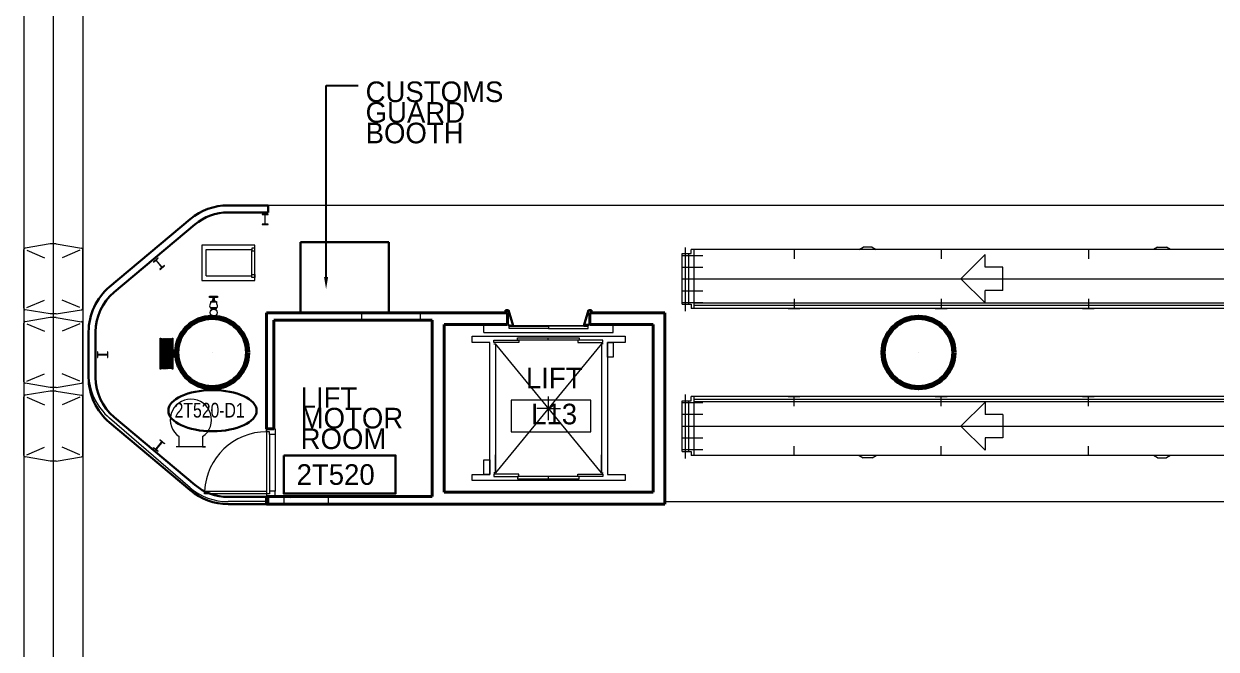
# Model space of a CAD drawing. Header units: metres. Extents: x 1807 to 3745, y 842 to 1968.
# Drawn here: x 3482.8 to 3503.06, y 1530.96 to 1541.58 of the extents above; entities that cross this region are included whole.
import ezdxf
from ezdxf import colors
from ezdxf.entities.mleader import LeaderData, LeaderLine
from ezdxf.enums import TextEntityAlignment as Align
from ezdxf.math import Vec2, Vec3

# ---------------------------------------------------------------- set-up
doc = ezdxf.new("R2010")
doc.units = ezdxf.units.M
doc.header["$MEASUREMENT"] = 0
doc.linetypes.add('DGN1', pattern=[7.299439, 0, -7.299439])
doc.layers.get('0').update_dxf_attribs({"lineweight": 0})
for name, color, linetype, lineweight in [('Level 1', 7, 'Continuous', 0), ('Level 31', 7, 'Continuous', 0), ('Level 33', 7, 'Continuous', 0), ('Primary Door', 7, 'Continuous', 0), ('TRIRIGA DOOR BOX', 7, 'Continuous', 0)]:
    doc.layers.add(name, color=color, linetype=linetype, lineweight=lineweight)
doc.styles.add('Style-CHAR_FAST_FONT', font='CHAR_FAST_FONT.shx', dxfattribs={"height": 0.2})

# ---------------------------------------------------------------- blocks, each defined once
blk = doc.blocks.new('AnonymusCell_228')
at = {"layer": 'Primary Door', "color": 7, "linetype": 'Continuous', "lineweight": 30}
blk.add_ellipse((0, 0), major_axis=(0.75, 0), ratio=0.466667, dxfattribs=at)
at = {"layer": 'Primary Door', "color": 7, "linetype": 'Continuous', "lineweight": 30, "style": 'Style-CHAR_FAST_FONT', "width": 0.799986}
blk.add_text('2T520-D1', height=0.25, dxfattribs=at).set_placement((-0.643, 0.133), align=Align.TOP_LEFT)
blk = doc.blocks.new('AnonymusCell_368')
at = {"layer": 'Level 33', "color": 7, "linetype": 'Continuous', "lineweight": 13, "extrusion": (0, 0, -1)}
blk.add_lwpolyline([(0.675, -0.301), (-0.675, -0.301), (-0.675, 0.238), (0.675, 0.238)], close=True, dxfattribs=at)
at = {"layer": 'Level 33', "color": 7, "linetype": 'Continuous', "lineweight": 13, "style": 'Style-CHAR_FAST_FONT'}
blk.add_text('L13', height=0.35, dxfattribs=at).set_placement((-0.337, 0), align=Align.MIDDLE_LEFT)

msp = doc.modelspace()

# ---------------------------------------------------------------- linework, layer by layer
at = {"layer": 'Level 1', "color": 7, "linetype": 'Continuous', "lineweight": 0}
for p, q in [((3482.8, 1576.091), (3482.8, 1451.2)), ((3483.8, 1576.091), (3483.8, 1451.2)), ((3511.63, 1538.5), (3486.27, 1538.5)), ((3485.627, 1538.266), (3484.257, 1537.116)), ((3482.8, 1536.751), (3482.8, 1537.749)), ((3483.25, 1537.845), (3482.821, 1537.773)), ((3482.85, 1537.738), (3483.15, 1537.611)), ((3483.35, 1537.845), (3483.25, 1537.845)), ((3483.299, 1537.874), (3483.301, 1537.876)), ((3483.301, 1537.874), (3483.299, 1537.876)), ((3483.35, 1537.845), (3483.779, 1537.773)), ((3483.75, 1537.738), (3483.45, 1537.611)), ((3483.8, 1536.751), (3483.8, 1537.749)), ((3483.8, 1536.751), (3483.8, 1537.749)), ((3485.9, 1537.3), (3485.9, 1537.75)), ((3485.9, 1537.75), (3486.675, 1537.75)), ((3486.725, 1537.775), (3486.675, 1537.775)), ((3486.675, 1537.775), (3486.675, 1537.725)), ((3486.725, 1537.725), (3486.725, 1537.775)), ((3511.854, 1537.75), (3494.136, 1537.75)), ((3494.136, 1537.68), (3494.136, 1537.75)), ((3495.886, 1537.75), (3495.886, 1537.59)), ((3496.992, 1537.75), (3497.061, 1537.79)), ((3497.211, 1537.79), (3497.061, 1537.79)), ((3497.211, 1537.79), (3497.28, 1537.75)), ((3498.386, 1537.75), (3498.386, 1537.59)), ((3500.886, 1537.75), (3500.886, 1537.59)), ((3502.061, 1537.79), (3501.992, 1537.75)), ((3502.061, 1537.79), (3502.211, 1537.79)), ((3502.28, 1537.75), (3502.211, 1537.79)), ((3486.675, 1537.325), (3486.675, 1537.725)), ((3486.675, 1537.725), (3486.725, 1537.725)), ((3493.986, 1536.82), (3493.986, 1537.68)), ((3493.986, 1537.68), (3494.136, 1537.68)), ((3493.986, 1537.65), (3494.336, 1537.65)), ((3499.131, 1537.662), (3498.72, 1537.252)), ((3499.131, 1537.452), (3499.131, 1537.662)), ((3486.675, 1537.275), (3486.675, 1537.325)), ((3486.675, 1537.325), (3486.725, 1537.325)), ((3486.725, 1537.325), (3486.725, 1537.275)), ((3493.986, 1537.45), (3494.336, 1537.45)), ((3499.431, 1537.452), (3499.131, 1537.452)), ((3499.431, 1537.052), (3499.431, 1537.452)), ((3483.299, 1537.249), (3483.301, 1537.251)), ((3483.301, 1537.249), (3483.299, 1537.251)), ((3485.9, 1537.3), (3486.675, 1537.3)), ((3486.725, 1537.275), (3486.675, 1537.275)), ((3499.13, 1536.842), (3498.72, 1537.252)), ((3485.956, 1536.934), (3485.956, 1536.954)), ((3485.956, 1536.954), (3486.091, 1536.954)), ((3486.091, 1536.934), (3485.956, 1536.934)), ((3486.016, 1536.899), (3486.016, 1536.934)), ((3486.016, 1536.934), (3486.031, 1536.934)), ((3486.031, 1536.934), (3486.031, 1536.899)), ((3486.091, 1536.954), (3486.091, 1536.934)), ((3493.986, 1537.05), (3494.336, 1537.05)), ((3499.131, 1536.842), (3499.131, 1537.052)), ((3499.431, 1537.052), (3499.131, 1537.052)), ((3483.25, 1536.655), (3482.821, 1536.727)), ((3482.85, 1536.762), (3483.15, 1536.889)), ((3483.35, 1536.655), (3483.779, 1536.727)), ((3483.75, 1536.762), (3483.45, 1536.889)), ((3485.976, 1536.857), (3485.976, 1536.867)), ((3485.976, 1536.867), (3486.071, 1536.867)), ((3486.071, 1536.857), (3485.976, 1536.857)), ((3485.976, 1536.757), (3485.976, 1536.742)), ((3485.985, 1536.739), (3485.985, 1536.723)), ((3486.001, 1536.867), (3486.001, 1536.876)), ((3486.046, 1536.867), (3486.001, 1536.867)), ((3486.005, 1536.757), (3486.005, 1536.742)), ((3486.016, 1536.899), (3486.012, 1536.899)), ((3486.013, 1536.879), (3486.013, 1536.867)), ((3486.031, 1536.899), (3486.016, 1536.899)), ((3486.036, 1536.899), (3486.031, 1536.899)), ((3486.034, 1536.879), (3486.034, 1536.867)), ((3486.042, 1536.757), (3486.042, 1536.742)), ((3486.046, 1536.879), (3486.046, 1536.867)), ((3486.062, 1536.723), (3486.062, 1536.739)), ((3486.07, 1536.742), (3486.071, 1536.742)), ((3486.071, 1536.867), (3486.071, 1536.857)), ((3486.071, 1536.742), (3486.071, 1536.757)), ((3493.986, 1536.85), (3494.336, 1536.85)), ((3493.986, 1536.82), (3494.136, 1536.82)), ((3494.136, 1536.82), (3494.136, 1536.75)), ((3511.854, 1536.75), (3494.136, 1536.75)), ((3508.476, 1536.84), (3494.186, 1536.84)), ((3494.186, 1536.8), (3494.186, 1536.84)), ((3507.886, 1536.8), (3494.186, 1536.8)), ((3495.786, 1536.75), (3495.986, 1536.75)), ((3495.886, 1536.91), (3495.886, 1536.75)), ((3498.286, 1536.75), (3498.486, 1536.75)), ((3498.386, 1536.91), (3498.386, 1536.75)), ((3500.786, 1536.75), (3500.986, 1536.75)), ((3500.886, 1536.91), (3500.886, 1536.75)), ((3483.25, 1536.595), (3482.821, 1536.523)), ((3483.35, 1536.655), (3483.25, 1536.655)), ((3483.35, 1536.595), (3483.25, 1536.595)), ((3483.299, 1536.624), (3483.301, 1536.626)), ((3483.301, 1536.624), (3483.299, 1536.626)), ((3483.35, 1536.595), (3483.779, 1536.523)), ((3482.8, 1535.501), (3482.8, 1536.499)), ((3482.85, 1536.488), (3483.15, 1536.361)), ((3483.75, 1536.488), (3483.45, 1536.361)), ((3483.8, 1535.501), (3483.8, 1536.499)), ((3483.8, 1535.501), (3483.8, 1536.499)), ((3483.9, 1536.35), (3483.9, 1535.575)), ((3483.9, 1535.575), (3483.9, 1536.35)), ((3490.615, 1536.34), (3490.615, 1536.475)), ((3490.615, 1536.34), (3492.815, 1536.34)), ((3491.045, 1536.405), (3491.045, 1536.445)), ((3491.045, 1536.445), (3491.715, 1536.445)), ((3491.715, 1536.405), (3491.045, 1536.405)), ((3492.315, 1536.455), (3491.115, 1536.455)), ((3492.385, 1536.445), (3491.715, 1536.445)), ((3491.715, 1536.445), (3491.715, 1536.405)), ((3491.715, 1536.445), (3491.715, 1536.405)), ((3491.715, 1536.405), (3492.385, 1536.405)), ((3492.385, 1536.405), (3492.385, 1536.445)), ((3492.815, 1536.34), (3492.815, 1536.475)), ((3485.13, 1535.736), (3485.13, 1536.226)), ((3485.149, 1535.736), (3485.149, 1536.226)), ((3485.167, 1535.736), (3485.167, 1536.226)), ((3485.186, 1535.736), (3485.186, 1536.226)), ((3485.204, 1535.736), (3485.204, 1536.226)), ((3485.223, 1535.736), (3485.223, 1536.226)), ((3485.241, 1535.739), (3485.241, 1536.226)), ((3485.241, 1535.739), (3485.241, 1536.226)), ((3485.26, 1535.736), (3485.26, 1536.226)), ((3485.278, 1535.736), (3485.278, 1536.226)), ((3485.297, 1535.736), (3485.297, 1536.226)), ((3485.316, 1535.736), (3485.316, 1536.226)), ((3490.415, 1536.275), (3493.015, 1536.275)), ((3490.415, 1536.172), (3490.415, 1536.275)), ((3490.715, 1536.172), (3490.415, 1536.172)), ((3490.715, 1533.928), (3490.715, 1536.172)), ((3490.785, 1536.167), (3490.785, 1536.207)), ((3490.785, 1536.207), (3491.21, 1536.207)), ((3491.21, 1536.167), (3490.785, 1536.167)), ((3490.786, 1536.147), (3490.815, 1536.147)), ((3492.615, 1536.147), (3490.815, 1533.953)), ((3492.615, 1533.953), (3490.815, 1536.147)), ((3490.815, 1536.147), (3490.815, 1533.953)), ((3491.185, 1536.247), (3492.235, 1536.247)), ((3491.185, 1536.207), (3491.185, 1536.247)), ((3492.235, 1536.207), (3491.185, 1536.207)), ((3491.21, 1536.207), (3491.21, 1536.167)), ((3491.71, 1536.207), (3491.71, 1536.247)), ((3492.21, 1536.207), (3492.21, 1536.167)), ((3492.635, 1536.207), (3492.21, 1536.207)), ((3492.21, 1536.167), (3492.635, 1536.167)), ((3492.235, 1536.247), (3492.235, 1536.207)), ((3492.644, 1536.147), (3492.615, 1536.147)), ((3492.615, 1536.147), (3492.615, 1533.953)), ((3492.635, 1536.167), (3492.635, 1536.207)), ((3493.015, 1536.172), (3492.715, 1536.172)), ((3492.715, 1536.172), (3492.715, 1533.928)), ((3492.715, 1535.922), (3492.715, 1536.172)), ((3492.715, 1536.172), (3492.815, 1536.172)), ((3492.815, 1536.172), (3492.815, 1535.922)), ((3493.015, 1536.275), (3493.015, 1536.172)), ((3483.299, 1535.999), (3483.301, 1536.001)), ((3483.301, 1535.999), (3483.299, 1536.001)), ((3485.999, 1535.999), (3486.001, 1536.001)), ((3485.999, 1536.001), (3486.001, 1535.999)), ((3492.815, 1535.922), (3492.715, 1535.922)), ((3497.999, 1535.999), (3498.001, 1536.001)), ((3497.999, 1536.001), (3498.001, 1535.999)), ((3482.85, 1535.512), (3483.15, 1535.639)), ((3483.75, 1535.512), (3483.45, 1535.639)), ((3483.25, 1535.405), (3482.821, 1535.477)), ((3483.25, 1535.345), (3482.821, 1535.273)), ((3483.35, 1535.405), (3483.25, 1535.405)), ((3483.35, 1535.345), (3483.25, 1535.345)), ((3483.299, 1535.374), (3483.301, 1535.376)), ((3483.301, 1535.374), (3483.299, 1535.376)), ((3483.35, 1535.405), (3483.779, 1535.477)), ((3483.35, 1535.345), (3483.779, 1535.273)), ((3482.8, 1534.251), (3482.8, 1535.249)), ((3482.85, 1535.238), (3483.15, 1535.111)), ((3483.75, 1535.238), (3483.45, 1535.111)), ((3483.8, 1534.251), (3483.8, 1535.249)), ((3483.8, 1534.251), (3483.8, 1535.249)), ((3491.715, 1535.05), (3491.715, 1535.25)), ((3493.986, 1534.32), (3493.986, 1535.18)), ((3493.986, 1535.18), (3494.136, 1535.18)), ((3493.986, 1535.15), (3494.336, 1535.15)), ((3511.854, 1535.25), (3494.136, 1535.25)), ((3494.136, 1535.18), (3494.136, 1535.25)), ((3507.886, 1535.2), (3494.186, 1535.2)), ((3494.186, 1535.16), (3494.186, 1535.2)), ((3508.476, 1535.16), (3494.186, 1535.16)), ((3495.786, 1535.25), (3495.986, 1535.25)), ((3495.886, 1535.09), (3495.886, 1535.25)), ((3498.286, 1535.25), (3498.486, 1535.25)), ((3498.386, 1535.09), (3498.386, 1535.25)), ((3499.13, 1535.158), (3498.72, 1534.748)), ((3499.131, 1535.158), (3499.131, 1534.948)), ((3500.786, 1535.25), (3500.986, 1535.25)), ((3500.886, 1535.09), (3500.886, 1535.25)), ((3491.715, 1535.05), (3491.515, 1535.05)), ((3491.715, 1534.85), (3491.715, 1535.05)), ((3491.715, 1535.05), (3491.915, 1535.05)), ((3493.986, 1534.95), (3494.336, 1534.95)), ((3499.431, 1534.948), (3499.131, 1534.948)), ((3499.431, 1534.948), (3499.431, 1534.548)), ((3483.299, 1534.749), (3483.301, 1534.751)), ((3483.301, 1534.749), (3483.299, 1534.751)), ((3485.627, 1533.699), (3484.257, 1534.884)), ((3486.925, 1534.7), (3486.925, 1533.598)), ((3486.925, 1534.7), (3487.069, 1534.7)), ((3486.925, 1534.652), (3486.925, 1534.7)), ((3486.925, 1534.652), (3486.925, 1534.7)), ((3486.925, 1534.7), (3487.069, 1534.7)), ((3487.069, 1534.7), (3487.069, 1534.604)), ((3487.069, 1534.7), (3487.069, 1534.604)), ((3499.131, 1534.338), (3498.72, 1534.748)), ((3486.973, 1534.652), (3486.925, 1534.652)), ((3486.973, 1534.652), (3486.925, 1534.652)), ((3486.973, 1534.604), (3486.973, 1534.652)), ((3486.973, 1534.604), (3486.973, 1534.652)), ((3486.973, 1534.604), (3486.973, 1533.646)), ((3487.069, 1534.604), (3486.973, 1534.604)), ((3487.069, 1534.604), (3486.973, 1534.604)), ((3487.069, 1534.604), (3487.069, 1533.646)), ((3493.986, 1534.55), (3494.336, 1534.55)), ((3499.131, 1534.548), (3499.131, 1534.338)), ((3499.431, 1534.548), (3499.131, 1534.548)), ((3482.85, 1534.262), (3483.15, 1534.389)), ((3483.75, 1534.262), (3483.45, 1534.389)), ((3493.986, 1534.35), (3494.336, 1534.35)), ((3493.986, 1534.32), (3494.136, 1534.32)), ((3494.136, 1534.32), (3494.136, 1534.25)), ((3495.886, 1534.25), (3495.886, 1534.41)), ((3498.386, 1534.25), (3498.386, 1534.41)), ((3500.886, 1534.25), (3500.886, 1534.41)), ((3483.25, 1534.155), (3482.821, 1534.226)), ((3483.35, 1534.155), (3483.25, 1534.155)), ((3483.35, 1534.155), (3483.779, 1534.226)), ((3490.615, 1534.178), (3490.715, 1534.178)), ((3490.615, 1533.928), (3490.615, 1534.178)), ((3490.715, 1534.218), (3490.715, 1534.26)), ((3490.715, 1534.178), (3490.715, 1533.928)), ((3490.815, 1533.953), (3490.815, 1534.26)), ((3492.615, 1533.953), (3492.615, 1534.26)), ((3511.854, 1534.25), (3494.136, 1534.25)), ((3496.992, 1534.25), (3497.061, 1534.21)), ((3497.211, 1534.21), (3497.061, 1534.21)), ((3497.211, 1534.21), (3497.28, 1534.25)), ((3502.061, 1534.21), (3501.992, 1534.25)), ((3502.061, 1534.21), (3502.211, 1534.21)), ((3502.28, 1534.25), (3502.211, 1534.21)), ((3490.415, 1533.825), (3490.415, 1533.928)), ((3490.415, 1533.928), (3490.715, 1533.928)), ((3490.715, 1533.928), (3490.615, 1533.928)), ((3491.21, 1533.933), (3490.785, 1533.933)), ((3490.785, 1533.933), (3490.785, 1533.893)), ((3490.785, 1533.893), (3491.21, 1533.893)), ((3490.815, 1533.953), (3490.786, 1533.953)), ((3492.235, 1533.893), (3491.185, 1533.893)), ((3491.185, 1533.893), (3491.185, 1533.853)), ((3491.21, 1533.893), (3491.21, 1533.933)), ((3491.71, 1533.893), (3491.71, 1533.853)), ((3492.21, 1533.893), (3492.21, 1533.933)), ((3492.21, 1533.933), (3492.635, 1533.933)), ((3492.635, 1533.893), (3492.21, 1533.893)), ((3492.235, 1533.853), (3492.235, 1533.893)), ((3492.615, 1533.953), (3492.644, 1533.953)), ((3492.635, 1533.933), (3492.635, 1533.893)), ((3492.715, 1533.928), (3493.015, 1533.928)), ((3493.015, 1533.928), (3493.015, 1533.825)), ((3493.015, 1533.825), (3490.415, 1533.825)), ((3491.185, 1533.853), (3492.235, 1533.853)), ((3485.871, 1533.598), (3485.871, 1533.646)), ((3485.871, 1533.646), (3486.925, 1533.646)), ((3486.925, 1533.598), (3485.871, 1533.598)), ((3486.925, 1533.646), (3486.925, 1533.598)), ((3486.973, 1533.598), (3486.925, 1533.598)), ((3486.925, 1533.598), (3486.925, 1533.55)), ((3486.973, 1533.598), (3486.925, 1533.598)), ((3486.925, 1533.598), (3486.925, 1533.55)), ((3486.925, 1533.55), (3487.069, 1533.55)), ((3486.925, 1533.55), (3487.069, 1533.55)), ((3487.069, 1533.646), (3486.973, 1533.646)), ((3486.973, 1533.646), (3486.973, 1533.598)), ((3487.069, 1533.646), (3486.973, 1533.646)), ((3486.973, 1533.646), (3486.973, 1533.598)), ((3487.069, 1533.55), (3487.069, 1533.646)), ((3487.069, 1533.55), (3487.069, 1533.646)), ((3486.915, 1533.465), (3486.27, 1533.465)), ((3486.915, 1533.425), (3493.69, 1533.425)), ((3493.69, 1533.425), (3493.69, 1533.465)), ((3493.69, 1533.465), (3511.63, 1533.465))]:
    msp.add_line(p, q, dxfattribs=at)
at = {"layer": 'Level 1', "color": 7, "linetype": 'Continuous', "lineweight": 0, "ltscale": 4}
for p, q in [((3483.3, 1576.091), (3483.3, 1451.2)), ((3494.041, 1536.7), (3494.041, 1537.785)), ((3494.186, 1536.75), (3494.186, 1537.75)), ((3494.096, 1536.82), (3494.096, 1537.68)), ((3493.986, 1537.25), (3512.72, 1537.25)), ((3494.041, 1534.2), (3494.041, 1535.285)), ((3494.096, 1534.32), (3494.096, 1535.18)), ((3494.186, 1534.25), (3494.186, 1535.25)), ((3493.986, 1534.75), (3512.72, 1534.75))]:
    msp.add_line(p, q, dxfattribs=at)
at = {"layer": 'Level 1', "color": 7, "linetype": 'Continuous', "lineweight": 30}
for p, q in [((3486.27, 1538.5), (3486.95, 1538.5)), ((3486.95, 1538.38), (3486.27, 1538.38)), ((3486.95, 1538.5), (3486.95, 1538.38)), ((3484.257, 1537.116), (3485.627, 1538.266)), ((3485.704, 1538.174), (3484.334, 1537.024)), ((3489, 1537.875), (3487.5, 1537.875)), ((3487.5, 1537.875), (3487.5, 1536.675)), ((3489, 1536.675), (3489, 1537.875)), ((3491.035, 1536.72), (3490.985, 1536.72)), ((3490.985, 1536.72), (3490.985, 1536.695)), ((3491.115, 1536.455), (3491.035, 1536.72)), ((3492.315, 1536.455), (3492.395, 1536.72)), ((3492.395, 1536.72), (3492.445, 1536.72)), ((3492.445, 1536.72), (3492.445, 1536.695)), ((3487.5, 1536.675), (3489, 1536.675)), ((3490.985, 1536.695), (3491.015, 1536.695)), ((3492.445, 1536.695), (3492.415, 1536.695)), ((3483.9, 1535.575), (3483.9, 1536.35)), ((3484.02, 1536.35), (3484.02, 1535.575)), ((3491.045, 1536.475), (3491.045, 1536.455)), ((3491.045, 1536.455), (3491.115, 1536.455)), ((3492.385, 1536.455), (3492.315, 1536.455)), ((3492.385, 1536.475), (3492.385, 1536.455)), ((3485.34, 1535.93), (3485.34, 1536.032)), ((3485.34, 1536.032), (3485.369, 1536.032)), ((3485.369, 1535.93), (3485.34, 1535.93)), ((3485.369, 1536.032), (3485.369, 1535.93)), ((3484.334, 1534.901), (3485.704, 1533.751)), ((3485.627, 1533.659), (3484.257, 1534.809)), ((3486.27, 1533.545), (3486.95, 1533.545)), ((3486.95, 1533.545), (3486.95, 1533.425)), ((3486.95, 1533.425), (3486.27, 1533.425))]:
    msp.add_line(p, q, dxfattribs=at)
at = {"layer": 'Level 1', "color": 7, "linetype": 'Continuous', "lineweight": 13}
for p, q in [((3486.95, 1538.35), (3486.849, 1538.35)), ((3486.849, 1538.35), (3486.849, 1538.342)), ((3486.849, 1538.342), (3486.89, 1538.342)), ((3486.909, 1538.342), (3486.95, 1538.342)), ((3486.95, 1538.342), (3486.95, 1538.35)), ((3486.89, 1538.18), (3486.849, 1538.18)), ((3486.849, 1538.18), (3486.849, 1538.172)), ((3486.849, 1538.172), (3486.95, 1538.172)), ((3486.897, 1538.334), (3486.897, 1538.188)), ((3486.902, 1538.188), (3486.902, 1538.334)), ((3486.95, 1538.18), (3486.909, 1538.18)), ((3486.95, 1538.172), (3486.95, 1538.18)), ((3486.725, 1537.825), (3485.825, 1537.825)), ((3485.825, 1537.825), (3485.825, 1537.225)), ((3486.725, 1537.225), (3486.725, 1537.825)), ((3485.077, 1537.609), (3485, 1537.543)), ((3485, 1537.543), (3485.005, 1537.537)), ((3485.005, 1537.537), (3485.036, 1537.564)), ((3485.047, 1537.563), (3485.141, 1537.45)), ((3485.145, 1537.453), (3485.05, 1537.566)), ((3485.051, 1537.576), (3485.083, 1537.603)), ((3485.083, 1537.603), (3485.077, 1537.609)), ((3485.14, 1537.439), (3485.109, 1537.413)), ((3485.109, 1537.413), (3485.114, 1537.407)), ((3485.114, 1537.407), (3485.192, 1537.472)), ((3485.187, 1537.479), (3485.155, 1537.452)), ((3485.192, 1537.472), (3485.187, 1537.479)), ((3485.825, 1537.225), (3486.725, 1537.225)), ((3485.114, 1535.716), (3485.114, 1536.246)), ((3485.114, 1536.246), (3485.129, 1536.246)), ((3485.129, 1536.246), (3485.129, 1535.716)), ((3485.319, 1535.716), (3485.319, 1536.246)), ((3485.319, 1536.246), (3485.333, 1536.246)), ((3485.333, 1536.246), (3485.333, 1535.716)), ((3484.05, 1536.013), (3484.05, 1535.912)), ((3484.058, 1536.013), (3484.05, 1536.013)), ((3484.05, 1535.912), (3484.058, 1535.912)), ((3484.058, 1535.972), (3484.058, 1536.013)), ((3484.058, 1535.912), (3484.058, 1535.953)), ((3484.212, 1535.965), (3484.066, 1535.965)), ((3484.066, 1535.96), (3484.212, 1535.96)), ((3484.228, 1536.013), (3484.22, 1536.013)), ((3484.22, 1536.013), (3484.22, 1535.972)), ((3484.22, 1535.953), (3484.22, 1535.912)), ((3484.22, 1535.912), (3484.228, 1535.912)), ((3484.228, 1535.912), (3484.228, 1536.013)), ((3485.129, 1535.716), (3485.114, 1535.716)), ((3485.333, 1535.716), (3485.319, 1535.716)), ((3485.109, 1534.512), (3485.114, 1534.518)), ((3485.14, 1534.486), (3485.109, 1534.512)), ((3485.114, 1534.518), (3485.192, 1534.453)), ((3485.438, 1534.398), (3485.438, 1534.571)), ((3485.838, 1534.571), (3485.838, 1534.398)), ((3485, 1534.382), (3485.005, 1534.388)), ((3485.077, 1534.316), (3485, 1534.382)), ((3485.005, 1534.388), (3485.036, 1534.361)), ((3485.047, 1534.362), (3485.141, 1534.475)), ((3485.145, 1534.472), (3485.05, 1534.359)), ((3485.051, 1534.349), (3485.083, 1534.322)), ((3485.083, 1534.322), (3485.077, 1534.316)), ((3485.187, 1534.446), (3485.155, 1534.473)), ((3485.192, 1534.453), (3485.187, 1534.446)), ((3485.888, 1534.398), (3485.388, 1534.398)), ((3485.838, 1534.398), (3485.888, 1534.398))]:
    msp.add_line(p, q, dxfattribs=at)
at = {"layer": 'Level 1', "color": 7, "linetype": 'Continuous', "lineweight": 40}
for p, q in [((3486.925, 1534.7), (3486.925, 1536.675)), ((3486.925, 1536.675), (3491.015, 1536.675)), ((3489.74, 1536.55), (3487.05, 1536.55)), ((3487.05, 1536.55), (3487.05, 1534.7)), ((3489.74, 1533.55), (3489.74, 1536.55)), ((3491.015, 1536.675), (3491.015, 1536.475)), ((3492.415, 1536.475), (3492.415, 1536.675)), ((3492.415, 1536.675), (3493.69, 1536.675)), ((3493.69, 1536.675), (3493.69, 1533.425)), ((3491.015, 1536.475), (3489.94, 1536.475)), ((3489.94, 1536.475), (3489.94, 1533.625)), ((3493.49, 1536.475), (3492.415, 1536.475)), ((3493.49, 1533.625), (3493.49, 1536.475)), ((3487.05, 1534.7), (3486.925, 1534.7)), ((3486.925, 1533.425), (3486.925, 1533.55)), ((3486.925, 1533.55), (3489.74, 1533.55)), ((3489.94, 1533.625), (3493.49, 1533.625)), ((3493.69, 1533.425), (3486.925, 1533.425))]:
    msp.add_line(p, q, dxfattribs=at)
at = {"layer": 'Level 1', "color": 7, "linetype": 'DGN1', "lineweight": 13}
for p, q in [((3488.54, 1536.55), (3488.54, 1536.675)), ((3488.54, 1536.675), (3489.54, 1536.55)), ((3489.54, 1536.675), (3488.54, 1536.55)), ((3489.54, 1536.55), (3489.54, 1536.675)), ((3487.225, 1533.425), (3487.225, 1533.55)), ((3487.225, 1533.55), (3487.975, 1533.425)), ((3487.975, 1533.55), (3487.225, 1533.425)), ((3487.975, 1533.425), (3487.975, 1533.55))]:
    msp.add_line(p, q, dxfattribs=at)
at = {"layer": 'Level 1', "color": 7, "linetype": 'DGN1', "lineweight": 0}
for p, q in [((3492.415, 1536.475), (3491.015, 1536.475)), ((3485.339, 1536.029), (3485.132, 1536.029)), ((3485.339, 1535.933), (3485.132, 1535.933))]:
    msp.add_line(p, q, dxfattribs=at)
at = {"layer": 'Level 1', "color": 7, "linetype": 'Continuous', "lineweight": 13}
msp.add_circle((3486.024, 1536.677), 0.06, dxfattribs=at)
at = {"layer": 'Level 1', "color": 7, "linetype": 'Continuous', "lineweight": 70}
for centre in [(3486, 1536), (3498, 1536)]:
    msp.add_circle(centre, 0.6, dxfattribs=at)
at = {"layer": 'Level 1', "color": 7, "linetype": 'Continuous', "lineweight": 0}
for centre, radius, start, end in [((3486.27, 1537.5), 1, 90, 130.0105), ((3482.825, 1537.749), 0.025, 99.4622, 180), ((3483.775, 1537.749), 0.025, 0, 80.5378), ((3484.9, 1536.35), 1, 130.0101, 180), ((3484.9, 1536.35), 1, 130.0101, 180), ((3482.825, 1536.751), 0.025, 180, 260.5376), ((3483.775, 1536.751), 0.025, 279.4624, 0), ((3485.99, 1536.788), 0.0339, 151.1573, 246.7573), ((3485.897, 1536.853), 0.0799, 322.5986, 2.7841), ((3485.991, 1536.719), 0.04, 68.767, 111.233), ((3485.991, 1536.779), 0.04, 248.767, 291.233), ((3486.007, 1536.877), 0.00618, 13.8756, 193.8756), ((3485.992, 1536.898), 0.0205, 309.866, 0.7387), ((3486.024, 1536.689), 0.0701, 74.7036, 105.2964), ((3486.024, 1536.809), 0.0701, 254.7036, 285.2964), ((3486.024, 1536.871), 0.0127, 34.4192, 145.5808), ((3486.04, 1536.877), 0.00618, 13.8756, 166.1244), ((3486.056, 1536.898), 0.0205, 179.2613, 230.134), ((3486.057, 1536.719), 0.04, 68.767, 111.233), ((3486.057, 1536.779), 0.04, 248.767, 291.233), ((3486.151, 1536.853), 0.0799, 177.2159, 217.4014), ((3486.058, 1536.788), 0.0339, 293.2427, 28.8427), ((3482.825, 1536.499), 0.025, 99.4622, 180), ((3483.775, 1536.499), 0.025, 0, 80.5378), ((3482.825, 1535.501), 0.025, 180, 260.5376), ((3483.775, 1535.501), 0.025, 279.4624, 0), ((3484.9, 1535.65), 1, 180, 229.9894), ((3482.825, 1535.249), 0.025, 99.4622, 180), ((3483.775, 1535.249), 0.025, 0, 80.5378), ((3486.925, 1533.598), 1.054, 90, 177.3974), ((3482.825, 1534.251), 0.025, 180, 260.5376), ((3483.775, 1534.251), 0.025, 279.4624, 0), ((3486.27, 1534.465), 1, 229.9894, 270)]:
    msp.add_arc(centre, radius, start, end, dxfattribs=at)
at = {"layer": 'Level 1', "color": 7, "linetype": 'Continuous', "lineweight": 30}
for centre, radius, start, end in [((3486.27, 1537.5), 1, 90.0009, 130.0096), ((3486.27, 1537.5), 0.88, 90.0009, 130.0096), ((3484.9, 1536.35), 1, 130.0099, 180.0011), ((3484.9, 1536.35), 0.88, 130.0099, 180.0011), ((3484.9, 1535.575), 1, 180.0008, 229.9895), ((3484.9, 1535.575), 0.88, 180.0008, 229.9895), ((3486.27, 1534.425), 0.88, 229.9904, 269.9997), ((3486.27, 1534.425), 1, 229.9904, 269.9997)]:
    msp.add_arc(centre, radius, start, end, dxfattribs=at)
at = {"layer": 'Level 1', "color": 7, "linetype": 'Continuous', "lineweight": 13}
for centre, radius, start, end in [((3486.89, 1538.334), 0.0076, 0, 90), ((3486.909, 1538.334), 0.0076, 90, 180), ((3486.89, 1538.188), 0.0076, 270, 0), ((3486.909, 1538.188), 0.0076, 180, 270), ((3485.041, 1537.558), 0.0076, 40, 130), ((3485.056, 1537.571), 0.0076, 130, 220), ((3485.135, 1537.445), 0.0076, 310, 40), ((3485.15, 1537.458), 0.0076, 220, 310), ((3484.066, 1535.972), 0.0076, 180, 270), ((3484.066, 1535.953), 0.0076, 90, 180), ((3484.212, 1535.972), 0.0076, 270, 0), ((3484.212, 1535.953), 0.0076, 0, 90), ((3485.638, 1534.858), 0.35, 304.8503, 235.1497), ((3485.041, 1534.367), 0.0076, 230, 320), ((3485.056, 1534.354), 0.0076, 140, 230), ((3485.135, 1534.48), 0.0076, 320, 50), ((3485.15, 1534.467), 0.0076, 50, 140)]:
    msp.add_arc(centre, radius, start, end, dxfattribs=at)
at = {"layer": 'Level 1', "color": 7, "linetype": 'Continuous', "lineweight": 0, "extrusion": (0, 0, -1)}
for centre, major_axis, ratio in [((3485.139, 1536.219), (0, -0.017), 0.578813), ((3485.158, 1536.219), (0, -0.017), 0.578813), ((3485.176, 1536.219), (0, -0.017), 0.578813), ((3485.195, 1536.219), (0, -0.017), 0.578813), ((3485.213, 1536.219), (0, -0.017), 0.578813), ((3485.232, 1536.219), (0, -0.017), 0.578813), ((3485.251, 1535.743), (0, 0.017), 0.578812), ((3485.269, 1535.743), (0, 0.017), 0.578812), ((3485.288, 1535.743), (0, 0.017), 0.578812), ((3485.306, 1535.743), (0, 0.017), 0.578812)]:
    msp.add_ellipse(centre, major_axis=major_axis, ratio=ratio, start_param=1.981756, end_param=4.478097, dxfattribs=at)
at = {"layer": 'Level 1', "color": 7, "linetype": 'Continuous', "lineweight": 0}
for centre, major_axis, ratio in [((3485.251, 1536.219), (0, 0.017), 0.578813), ((3485.269, 1536.219), (0, 0.017), 0.578813), ((3485.288, 1536.219), (0, 0.017), 0.578813), ((3485.306, 1536.219), (0, 0.017), 0.578813), ((3485.139, 1535.743), (0, -0.017), 0.578812), ((3485.158, 1535.743), (0, -0.017), 0.578812), ((3485.176, 1535.743), (0, -0.017), 0.578812), ((3485.195, 1535.743), (0, -0.017), 0.578812), ((3485.213, 1535.743), (0, -0.017), 0.578812), ((3485.232, 1535.743), (0, -0.017), 0.578812)]:
    msp.add_ellipse(centre, major_axis=major_axis, ratio=ratio, start_param=5.123349, end_param=7.619689, dxfattribs=at)
at = {"layer": 'TRIRIGA DOOR BOX', "color": 251, "linetype": 'Continuous', "lineweight": 30, "true_color": 0x555555}
msp.add_lwpolyline([(3487.217, 1534.251), (3489.117, 1534.251), (3489.117, 1533.601), (3487.217, 1533.601)], close=True, dxfattribs=at)

# ---------------------------------------------------------------- block references
at = {"color": 7, "linetype": 'Continuous', "lineweight": 0}
for name, p in [('AnonymusCell_228', (3486.005, 1535.011)), ('AnonymusCell_368', (3491.756, 1534.954))]:
    msp.add_blockref(name, p, dxfattribs=at)

# ---------------------------------------------------------------- texts
at = {"layer": 'Level 31', "color": 7, "linetype": 'Continuous', "lineweight": 30, "style": 'Style-CHAR_FAST_FONT'}
msp.add_text('LIFT', height=0.35, dxfattribs=at).set_placement((3491.33, 1535.566), align=Align.MIDDLE_LEFT)
at = {"layer": 'Level 31', "color": 7, "linetype": 'Continuous', "lineweight": 30, "char_height": 0.35, "attachment_point": 4, "line_spacing_factor": 0.6, "style": 'Style-CHAR_FAST_FONT'}
for s, insert, width in [('CUSTOMS\\PGUARD\\PBOOTH\\P', (3488.607, 1540.077), 2.54949), ('LIFT\\PMOTOR\\PROOM\\P', (3487.503, 1534.882), 1.78555)]:
    msp.add_mtext(s, dxfattribs=dict(at, insert=insert, width=width))
at = {"layer": 'Level 33', "color": 7, "linetype": 'Continuous', "lineweight": 30, "style": 'Style-CHAR_FAST_FONT'}
msp.add_text('2T520', height=0.35, dxfattribs=at).set_placement((3487.434, 1533.926), align=Align.MIDDLE_LEFT)

# ---------------------------------------------------------------- leaders
at = {"layer": 'Level 31', "color": 7, "linetype": 'Continuous', "lineweight": 13}
ml = msp.add_multileader_mtext('Standard', dxfattribs=at)
ml.set_content('')
ml.set_leader_properties()
ml.build(insert=Vec2(0, 0))
ml.multileader.update_dxf_attribs({"text_left_attachment_type": 2, "text_right_attachment_type": 2, "text_top_attachment_type": 2, "text_bottom_attachment_type": 2, "dogleg_length": 0, "arrow_head_size": 0.21})
ctx = ml.context
ctx.base_point, ctx.char_height, ctx.arrow_head_size, ctx.landing_gap_size, ctx.plane_origin = Vec3(2951.646, 1502.061), 0.2, 0.21, 0, Vec3(2951.1, 1498.6)
ctx.left_attachment, ctx.right_attachment, ctx.top_attachment, ctx.bottom_attachment = 2, 2, 2, 2
notes = []
notes.append((ctx, [(0, (1, 1, 0), (3488.481, 1540.536), (1, 0), 0, [(0, [(3487.935, 1537.074), (3487.935, 1540.536)], 0, [])])]))
ctx.mtext, ml.multileader.dxf.content_type = None, 0
for ctx, leaders in notes:
    for number, flags, end, landing, length, lines in leaders:
        leader = LeaderData()
        leader.index, (leader.has_last_leader_line, leader.has_dogleg_vector, leader.attachment_direction) = number, flags
        leader.last_leader_point, leader.dogleg_vector, leader.dogleg_length = Vec3(end), Vec3(landing), length
        for number, points, colour, breaks in lines:
            line = LeaderLine()
            line.index, line.vertices, line.color, line.breaks = number, Vec3.list(points), colors.encode_raw_color(colour), breaks
            leader.lines.append(line)
        ctx.leaders.append(leader)

doc.saveas('drawing.dxf')
